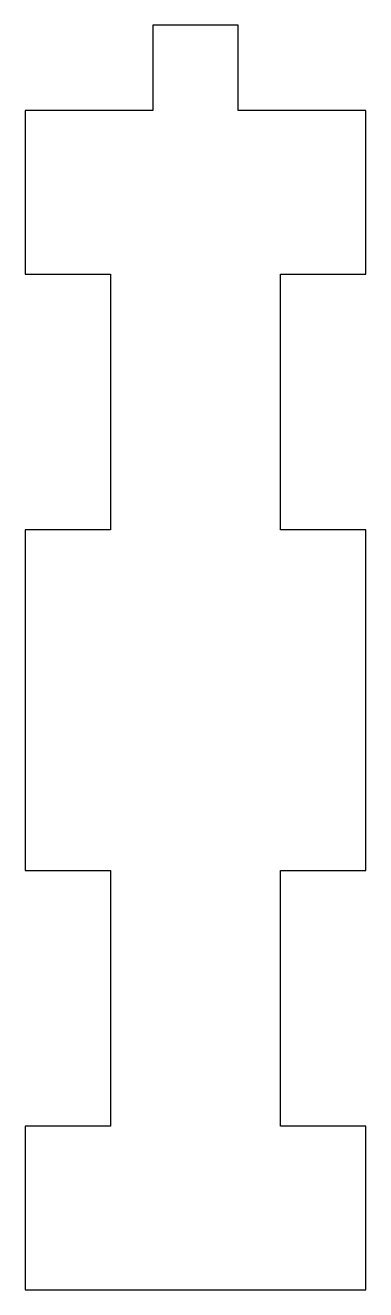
# Model space of a CAD drawing. Header units: millimetres. Extents: x -10 to 10, y -34.6 to 39.6.
import ezdxf

# ---------------------------------------------------------------- set-up
doc = ezdxf.new("R2010")
doc.units = ezdxf.units.MM

msp = doc.modelspace()

# ---------------------------------------------------------------- linework, layer by layer
at = {"color": 7, "linetype": 'Continuous', "lineweight": 25}
for p, q in [((-2.5, 39.6), (-2.5, 34.6)), ((2.5, 39.6), (-2.5, 39.6)), ((2.5, 34.6), (2.5, 39.6)), ((-10, 34.6), (-10, 25)), ((-2.5, 34.6), (-10, 34.6)), ((10, 34.6), (2.5, 34.6)), ((10, 25), (10, 34.6)), ((-10, 25), (-5, 25)), ((-5, 25), (-5, 10)), ((5, 25), (10, 25)), ((5, 10), (5, 25)), ((-10, 10), (-10, -10)), ((-5, 10), (-10, 10)), ((10, 10), (5, 10)), ((10, -10), (10, 10)), ((-10, -10), (-5, -10)), ((-5, -10), (-5, -25)), ((5, -10), (10, -10)), ((5, -25), (5, -10)), ((-10, -25), (-10, -34.6)), ((-5, -25), (-10, -25)), ((10, -25), (5, -25)), ((10, -34.6), (10, -25)), ((-10, -34.6), (10, -34.6))]:
    msp.add_line(p, q, dxfattribs=at)

doc.saveas('drawing.dxf')
